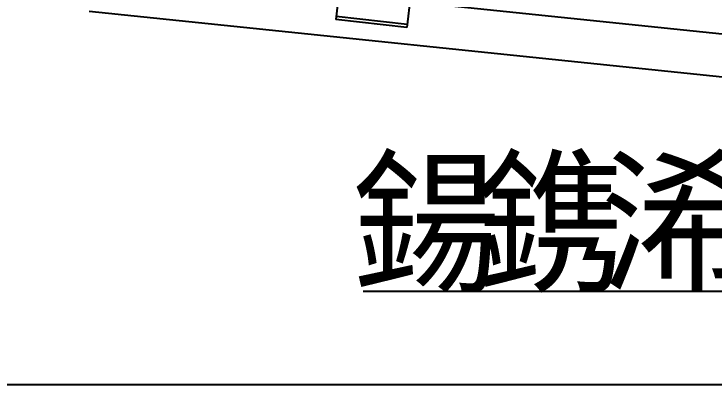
# Model space of a CAD drawing. Header units: metres. Extents: x 0 to 420, y 0 to 297.
# Drawn here: x 144.66 to 169.15, y 233.15 to 246.13 of the extents above; entities that cross this region are included whole.
import ezdxf

# ---------------------------------------------------------------- set-up
doc = ezdxf.new("R2010")
doc.units = ezdxf.units.M

msp = doc.modelspace()

# ---------------------------------------------------------------- linework, layer by layer
for p, q in [((156.33, 249.52), (155.92, 245.94)), ((158.81, 249.23), (158.4, 245.66)), ((204.41, 241.8), (148.78, 247.57)), ((204.41, 240.29), (147.28, 246.22)), ((158.4, 245.66), (155.92, 245.94)), ((158.41, 245.76), (155.93, 246.04)), ((156.87, 236.43), (170.12, 236.43)), ((215.95, 233.15), (127.34, 233.15)), ((215.95, 233.15), (127.34, 233.15))]:
    msp.add_line(p, q)

# ---------------------------------------------------------------- texts
for s, p in [('鍚', (156.48, 236.83)), ('鎸', (160.83, 236.83)), ('浠', (165.18, 236.83))]:
    msp.add_text(s, height=4).set_placement(p)

doc.saveas('drawing.dxf')
